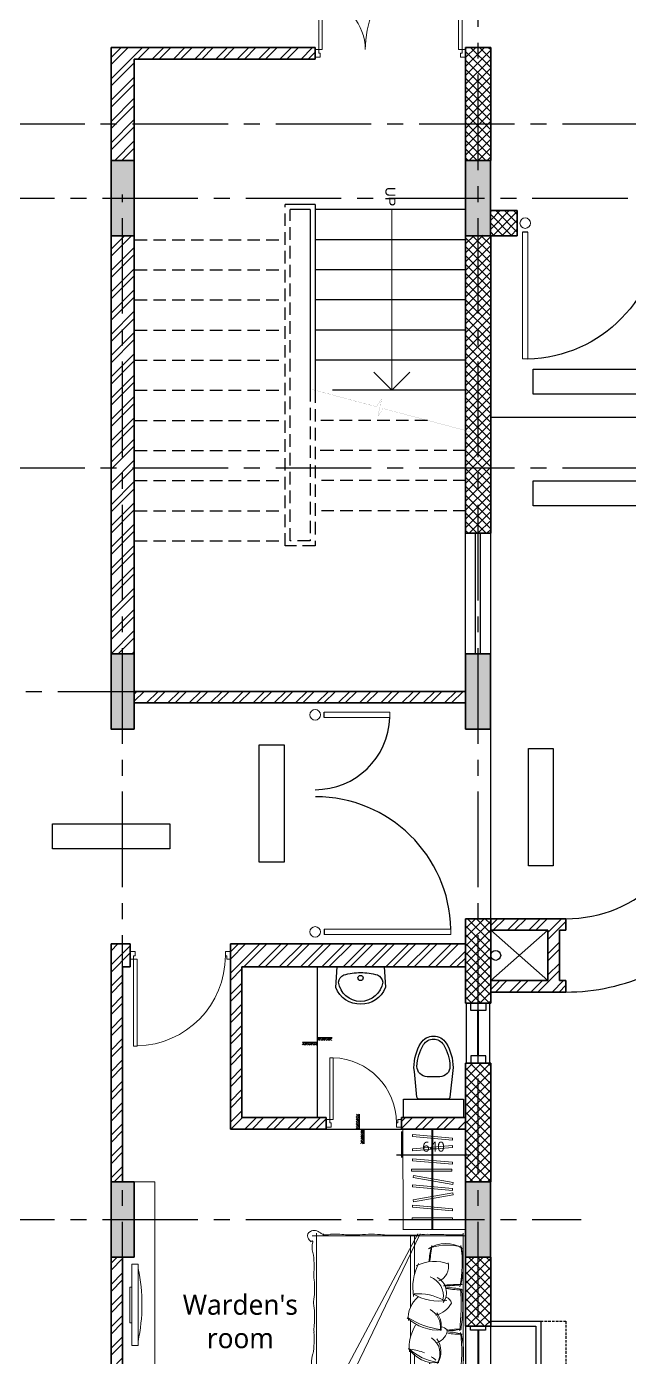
# Model space of a CAD drawing. Header units: millimetres. Extents: x -1107453 to -240403, y -265431 to 143409.
# Drawn here: x -292172 to -286162, y 110728 to 123985 of the extents above; entities that cross this region are included whole.
import ezdxf

# ---------------------------------------------------------------- set-up
doc = ezdxf.new("R2010")
doc.units = ezdxf.units.MM
doc.header["$MEASUREMENT"] = 0
for name, pattern in [('ACAD_ISO05W100', [36, 24, -3, 0, -3, 0, -3, 0, -3]), ('CENTER2', [28.575, 19.05, -3.175, 3.175, -3.175]), ('DASHED2', [0.375, 0.25, -0.125]), ('HIDDEN', [0.375, 0.25, -0.125])]:
    doc.linetypes.add(name, pattern=pattern)
for name, color, linetype in [('A-Anno-Grid Lines', 154, 'Continuous'), ('A-Elevation', 4, 'Continuous'), ('A-Sanitory', 181, 'Continuous'), ('A-Steps', 3, 'Continuous'), ('A-Wall Patt', 8, 'Continuous'), ('A-Window', 4, 'Continuous'), ('Anno_Frames', 7, 'Continuous'), ('elel', 6, 'Continuous'), ('L-ELEV', 6, 'Continuous'), ('S-Conc Patt', 9, 'Continuous')]:
    doc.layers.add(name, color=color, linetype=linetype)
for name, color, linetype, lineweight in [('A-Detail Lines', 8, 'Continuous', 25), ('A-Door', 4, 'Continuous', 9), ('A-Wall Sec', 1, 'Continuous', 30), ('column hatch', 12, 'Continuous', 5), ('FLOOR', 41, 'Continuous', 5), ('S-Concrete', 40, 'Continuous', 30), ('S-Reflected Beam', 60, 'Continuous', 25), ('STAIR', 3, 'Continuous', 9), ('text', 7, 'Continuous', 9)]:
    doc.layers.add(name, color=color, linetype=linetype, lineweight=lineweight)
for name, color, linetype, lineweight, true_color in [('E-LIGHTING', 7, 'Continuous', 25, 0x0000e6), ('frntr', 32, 'Continuous', 15, 0xbd5e00), ('I-Furniture', 7, 'Continuous', 15, 0xc76300)]:
    doc.layers.add(name, color=color, linetype=linetype, lineweight=lineweight, true_color=true_color)
doc.layers.get('Anno_Frames').off()
doc.layers.get('E-LIGHTING').off()
doc.layers.get('S-Reflected Beam').off()
doc.styles.get("Standard").update_dxf_attribs({"font": 'trebuc.ttf'})
doc.dimstyles.new('IIITD_WD_M @ 100', dxfattribs={"dimscale": 100, "dimtxt": 1, "dimasz": 0.25, "dimexe": 0.25, "dimexo": 0.25, "dimgap": 0.3, "dimtad": 1, "dimdec": 0, "dimrnd": 2.5, "dimzin": 0, "dimdsep": 46, "dimtxsty": 'Standard', "dimblk": 'ARCHTICK', "dimcen": 0.2, "dimdle": 0.5, "dimclrd": 8, "dimclre": 254, "dimadec": 0, "dimazin": 0, "dimtfac": 1, "dimtdec": 0, "dimtofl": 0, "dimtmove": 0, "dimatfit": 0, "dimfxl": 100, "dimtolj": 1, "dimtzin": 0, "dimlwd": -1, "dimlwe": -1, "dimarcsym": 0})
pattern_1 = [(45, (-563.64, 4396.156), (-44.194174, 44.194174), []), (135, (-563.64, 4396.156), (-44.194174, -44.194174), [])]
pattern_2 = [(45, (-287454.64, 121983.656), (-44.1942, 44.1942), []), (135, (-287454.64, 121983.656), (-44.1942, -44.1942), [])]

# ---------------------------------------------------------------- blocks, each defined once
blk = doc.blocks.new('ABL_Door_S - 1000 x 2100-11-3 Second Floor Lvl')
at = {"layer": 'A-Door', "color": 5}
for p, q in [((-500, 38), (-450, 38)), ((-500, -38), (-500, 38)), ((-450, 38), (-450, -3)), ((450, 38), (450, -3)), ((500, 38), (450, 38)), ((500, -38), (500, 38)), ((-500, -38), (-465, -38)), ((-465, -3), (-450, -3)), ((-465, -38), (-465, -3)), ((-430, -38), (-465, -38)), ((465, -3), (450, -3)), ((465, -38), (465, -3)), ((500, -38), (465, -38))]:
    blk.add_line(p, q, dxfattribs=at)
at = {"layer": 'A-Door', "color": 5, "lineweight": 18}
for p, q in [((-465, -38), (-465, -903)), ((-430, -38), (-430, -903)), ((-430, -903), (-465, -903))]:
    blk.add_line(p, q, dxfattribs=at)
at = {"layer": 'A-Door'}
blk.add_arc((-450, -2), 900, 271.2981, 359.9894, dxfattribs=at)
blk = doc.blocks.new('ABL_Door_S - 750 x 2100-5-3 Second Floor Lvl')
at = {"layer": 'A-Door', "color": 5, "lineweight": 18}
for p, q in [((-375, 38), (-325, 38)), ((-375, -38), (-375, 38)), ((-325, 38), (-325, -3)), ((325, 38), (325, -3)), ((375, 38), (325, 38)), ((375, -38), (375, 38)), ((-375, -38), (-340, -38)), ((-340, -3), (-325, -3)), ((-340, -38), (-340, -3)), ((-340, -38), (-340, -652)), ((-305, -38), (-340, -38)), ((-305, -38), (-305, -652)), ((340, -3), (325, -3)), ((340, -38), (340, -3)), ((375, -38), (340, -38)), ((-340, -652), (-305, -652))]:
    blk.add_line(p, q, dxfattribs=at)
at = {"layer": 'A-Door', "lineweight": 18}
blk.add_arc((-325, -3), 650, 271.7632, 0, dxfattribs=at)
blk = doc.blocks.new('Win Ven 600')
at = {"layer": 'A-Window', "color": 2, "lineweight": 40}
blk.add_line((511354, 18875), (511804, 18875), dxfattribs=at)
at = {"layer": 'A-Window'}
for points in [[(511279, 18990), (511879, 18990)], [(511279, 18800), (511354, 18800), (511354, 18950), (511279, 18950)], [(511879, 18800), (511804, 18800), (511804, 18950), (511879, 18950)], [(511279, 18760), (511879, 18760)]]:
    blk.add_lwpolyline(points, dxfattribs=at)
blk = doc.blocks.new('DROP')
at = {"layer": 'A-Detail Lines'}
h = blk.add_hatch(dxfattribs=at)
h.set_pattern_fill('ANSI31', color=256, scale=100, angle=-90, style=0)
h.set_pattern_definition([(45, (-30796.783, -8736.205), (8.838835, -8.838835), [])])
h.paths.add_polyline_path([(-46, 0), (-46, -147), (-75, -147), (-75, 0)])
h.paths.add_polyline_path([(0, 147), (0, 0), (-30, 0), (-30, 147)])
for p, q in [((0, 0), (0, 148)), ((-46, -147), (-46, 0))]:
    blk.add_line(p, q, dxfattribs=at)
blk = doc.blocks.new('W 1200')
at = {"layer": 'A-Window', "linetype": 'HIDDEN', "ltscale": 100}
for p, q in [((552588, 7900), (552588, 9150)), ((552838, 7900), (552588, 7900))]:
    blk.add_line(p, q, dxfattribs=at)
at = {"layer": 'A-Window', "color": 2, "lineweight": 40}
for p, q in [((553463, 8720), (553463, 9110)), ((553463, 7990), (553463, 8680))]:
    blk.add_line(p, q, dxfattribs=at)
at = {"layer": 'A-Window', "color": 5}
for points in [[(553338, 7900), (552838, 7900), (552838, 9150)], [(553338, 7950), (552888, 7950), (552888, 9150)]]:
    blk.add_lwpolyline(points, dxfattribs=at)
at = {"layer": 'A-Window'}
for points in [[(553338, 7950), (553338, 9150)], [(553588, 7950), (553588, 9150)], [(553388, 8680), (553388, 8720), (553538, 8720), (553538, 8680), (553388, 8680)]]:
    blk.add_lwpolyline(points, dxfattribs=at)
for points in [[(553388, 9150), (553538, 9150), (553538, 9110), (553388, 9110)], [(553388, 7990), (553538, 7990), (553538, 7950), (553388, 7950)]]:
    blk.add_lwpolyline(points, close=True, dxfattribs=at)
blk = doc.blocks.new('staircase 1 grnd flr')
at = {"layer": 'A-Elevation'}
for p, q in [((1232382, -22558), (1234232, -22558)), ((1232382, -22558), (1232382, -22858)), ((1232432, -22608), (1234219, -22608)), ((1232432, -22608), (1232432, -22808))]:
    blk.add_line(p, q, dxfattribs=at)
at = {"layer": 'A-Elevation', "linetype": 'DASHED2', "ltscale": 500}
for p, q in [((1234219, -22608), (1235732, -22608)), ((1234232, -22558), (1235782, -22558)), ((1235732, -22608), (1235732, -22808)), ((1235782, -22558), (1235782, -22858)), ((1235782, -22858), (1232382, -22858)), ((1235732, -22808), (1232432, -22808))]:
    blk.add_line(p, q, dxfattribs=at)
at = {"layer": 'A-Steps'}
for p, q in [((1232432, -21058), (1232432, -22558)), ((1232732, -21058), (1232732, -22558)), ((1233032, -21058), (1233032, -22558)), ((1233332, -21058), (1233332, -22558)), ((1233632, -21058), (1233632, -22558)), ((1233932, -21058), (1233932, -22558)), ((1234232, -21058), (1234232, -22384))]:
    blk.add_line(p, q, dxfattribs=at)
at = {"layer": 'A-Steps', "linetype": 'DASHED2', "ltscale": 500}
for p, q in [((1234832, -21058), (1234832, -22558)), ((1235132, -21058), (1235132, -22558)), ((1235432, -21058), (1235432, -22558)), ((1234532, -21439), (1234532, -22558)), ((1234832, -22384), (1234832, -22558)), ((1232732, -24358), (1232732, -22858)), ((1233032, -24358), (1233032, -22858)), ((1233332, -24358), (1233332, -22858)), ((1233632, -24358), (1233632, -22858)), ((1233932, -24358), (1233932, -22858)), ((1234232, -24358), (1234232, -22858)), ((1234532, -24358), (1234532, -22858)), ((1234832, -24358), (1234832, -22858)), ((1235132, -24358), (1235132, -22858)), ((1235432, -24358), (1235432, -22858)), ((1235732, -24358), (1235732, -22858))]:
    blk.add_line(p, q, dxfattribs=at)
at = {"layer": 'STAIR', "color": 5, "const_width": 1}
blk.add_lwpolyline([(1234660, -20957), (1234414, -21881), (1234486, -21931), (1234316, -21894), (1234396, -21948), (1234219, -22608)], dxfattribs=at)
at = {"layer": 'text'}
for p, q in [((1234232, -21793), (1234052, -21613)), ((1232432, -21793), (1234232, -21793)), ((1234232, -21793), (1234052, -21974))]:
    blk.add_line(p, q, dxfattribs=at)
at = {"layer": 'text', "insert": (1232205, -21757), "char_height": 100, "width": 515.7, "attachment_point": 1}
blk.add_mtext('{\\fArial|b0|i0|c0|p34;UP}', dxfattribs=at)
blk = doc.blocks.new('Cols Hostel')
at = {"layer": 'S-Conc Patt'}
h = blk.add_hatch(color=256, dxfattribs=at)
h.paths.add_polyline_path([(626562, 5668), (626812, 5668), (626812, 5218), (626562, 5218)])
h.paths.add_polyline_path([(626262, 5668), (626512, 5668), (626512, 5218), (626262, 5218)])
h.paths.add_polyline_path([(610501, 6261), (610751, 6261), (610751, 5811), (610501, 5811)])
h.paths.add_polyline_path([(633755, -13559), (633802, -13804), (633351, -13892), (633303, -13647)])
h.paths.add_polyline_path([(608436, -13975), (608436, -14225), (607987, -14225), (607987, -13975)])
h.paths.add_polyline_path([(639101, 2747), (639347, 2795), (639490, 2059), (639245, 2011)])
h.paths.add_polyline_path([(640105, -2416), (640351, -2368), (640494, -3105), (640248, -3152)])
h.paths.add_polyline_path([(631447, -4099), (631693, -4051), (631836, -4788), (631590, -4835)])
h.paths.add_polyline_path([(630444, 1064), (630689, 1112), (630832, 376), (630587, 328)])
h.paths.add_polyline_path([(608186, 6255), (608436, 6255), (608436, 5505), (608186, 5505)])
h.paths.add_polyline_path([(608186, 995), (608436, 995), (608436, 245), (608186, 245)])
h.paths.add_polyline_path([(608186, -4265), (608436, -4265), (608436, -5015), (608186, -5015)])
h.paths.add_polyline_path([(599366, -4265), (599616, -4265), (599616, -5015), (599366, -5015)])
h.paths.add_polyline_path([(599366, 995), (599616, 995), (599616, 245), (599366, 245)])
h.paths.add_polyline_path([(626561, 11103), (626811, 11103), (626811, 10353), (626561, 10353)])
h.paths.add_polyline_path([(626561, 17051), (626811, 17051), (626811, 16301), (626561, 16301)])
h.paths.add_polyline_path([(626561, 13871), (626811, 13871), (626811, 13121), (626561, 13121)])
h.paths.add_polyline_path([(610451, 11170), (610201, 11170), (610201, 10420), (610451, 10420)])
h.paths.add_polyline_path([(610451, 16301), (610201, 16301), (610201, 17051), (610451, 17051)])
h.paths.add_polyline_path([(610451, 13121), (610201, 13121), (610201, 13871), (610451, 13871)])
h.paths.add_polyline_path([(598411, 9225), (598661, 9225), (598661, 8475), (598411, 8475)])
h.paths.add_polyline_path([(603651, 16801), (603651, 17051), (602901, 17051), (602901, 16801)])
h.paths.add_polyline_path([(602901, 14630), (603151, 14630), (603151, 13880), (602901, 13880)])
h.paths.add_polyline_path([(596931, 9225), (597181, 9225), (597181, 8475), (596931, 8475)])
h.paths.add_polyline_path([(596931, 11170), (597181, 11170), (597181, 10420), (596931, 10420)])
h.paths.add_polyline_path([(602901, 11170), (603151, 11170), (603151, 10420), (602901, 10420)])
h.paths.add_polyline_path([(608436, 11170), (608186, 11170), (608186, 10420), (608436, 10420)])
h.paths.add_polyline_path([(604651, 11170), (604881, 11170), (604881, 10420), (604651, 10420)])
h.paths.add_polyline_path([(639550, 13200), (639796, 13248), (639939, 12512), (639694, 12464)])
h.paths.add_polyline_path([(634799, 10295), (634847, 10050), (634109, 9906), (634061, 10152)])
h.paths.add_polyline_path([(637666, -8396), (637892, -8352), (637980, -8804), (637754, -8848)])
h.paths.add_polyline_path([(636133, -13080), (636180, -13325), (635591, -13440), (635544, -13194)])
h.paths.add_polyline_path([(603151, 9225), (603151, 8995), (602401, 8995), (602401, 9225)])
h.paths.add_polyline_path([(642512, -9792), (642556, -10018), (642110, -10105), (642066, -9879)])
h.paths.add_polyline_path([(638556, -10561), (638600, -10787), (638148, -10875), (638104, -10649)])
h.paths.add_polyline_path([(642096, -7653), (642140, -7878), (641688, -7966), (641644, -7740)])
h.paths.add_polyline_path([(640153, -10027), (640379, -9983), (640465, -10425), (640239, -10468)])
h.paths.add_polyline_path([(640118, -8037), (640162, -8263), (639710, -8351), (639666, -8125)])
h.paths.add_polyline_path([(603151, -11965), (603151, -12195), (602701, -12195), (602701, -11965)])
h.paths.add_polyline_path([(603151, -10130), (602921, -10130), (602921, -9670), (603151, -9670)])
h.paths.add_polyline_path([(599111, -11965), (599111, -12195), (598661, -12195), (598661, -11965)])
h.paths.add_polyline_path([(599112, -9785), (599112, -10015), (598661, -10015), (598661, -9785)])
h.paths.add_polyline_path([(600791, -11735), (601021, -11735), (601021, -12195), (600791, -12195)])
h.paths.add_polyline_path([(601136, -9785), (601136, -10015), (600676, -10015), (600676, -9785)])
h.paths.add_polyline_path([(634937, -3421), (635163, -3377), (635306, -4113), (635080, -4157)])
h.paths.add_polyline_path([(635631, 2073), (635857, 2117), (636000, 1380), (635775, 1336)])
h.paths.add_polyline_path([(634717, 6775), (634674, 7001), (635410, 7144), (635454, 6918)])
h.paths.add_polyline_path([(631992, 11731), (632217, 11775), (632361, 11038), (632135, 10995)])
h.paths.add_polyline_path([(604651, 6255), (604881, 6255), (604881, 5505), (604651, 5505)])
h.paths.add_polyline_path([(639083, -12506), (639131, -12752), (638541, -12866), (638493, -12621)])
h.paths.add_polyline_path([(603152, -13975), (603152, -14225), (602552, -14225), (602552, -13975)])
h.paths.add_polyline_path([(638469, 11008), (638714, 11056), (638857, 10320), (638611, 10272)])
h.paths.add_polyline_path([(606268, -9785), (606268, -10035), (605668, -10035), (605668, -9785)])
h.paths.add_polyline_path([(599161, 5765), (599161, 6015), (598411, 6015), (598411, 5765)])
h.paths.add_polyline_path([(642896, -11765), (642944, -12011), (642503, -12096), (642455, -11851)])
h.paths.add_polyline_path([(606267, -13975), (606267, -14225), (605667, -14225), (605667, -13975)])
h.paths.add_polyline_path([(599113, -13975), (599113, -14225), (598662, -14225), (598662, -13975)])
h.paths.add_polyline_path([(626262, 11911), (626512, 11911), (626512, 11161), (626262, 11161)])
h.paths.add_polyline_path([(626261, 17051), (626511, 17051), (626511, 16301), (626261, 16301)])
h.paths.add_polyline_path([(610751, 16301), (610501, 16301), (610501, 17051), (610751, 17051)])
h.paths.add_polyline_path([(610501, 8731), (610751, 8731), (610751, 7981), (610501, 7981)])
h.paths.add_polyline_path([(626511, 7981), (626261, 7981), (626261, 8731), (626511, 8731)])
h.paths.add_polyline_path([(621251, 11236), (621021, 11236), (621021, 11836), (621251, 11836)])
h.paths.add_polyline_path([(610501, 11911), (610751, 11911), (610751, 11161), (610501, 11161)])
h.paths.add_polyline_path([(615991, 11236), (615761, 11236), (615761, 11836), (615991, 11836)])
h.paths.add_polyline_path([(635329, -8947), (635377, -9193), (634788, -9307), (634740, -9062)])
h.paths.add_polyline_path([(633933, 1743), (634159, 1786), (634302, 1050), (634076, 1006)])
h.paths.add_polyline_path([(604651, 995), (604881, 995), (604881, 245), (604651, 245)])
h.paths.add_polyline_path([(604651, -4265), (604881, -4265), (604881, -5015), (604651, -5015)])
h.paths.add_polyline_path([(626261, 13871), (626511, 13871), (626511, 13121), (626261, 13121)])
h.paths.add_polyline_path([(621021, 13796), (621251, 13796), (621251, 13196), (621021, 13196)])
h.paths.add_polyline_path([(615761, 13796), (615991, 13796), (615991, 13196), (615761, 13196)])
h.paths.add_polyline_path([(610751, 13121), (610501, 13121), (610501, 13871), (610751, 13871)])
h.paths.add_polyline_path([(633692, 12061), (633938, 12109), (634081, 11373), (633835, 11325)])
h.paths.add_polyline_path([(628502, 11052), (628747, 11100), (628891, 10364), (628645, 10316)])
h.paths.add_polyline_path([(596931, 14630), (597181, 14630), (597181, 13880), (596931, 13880)])
h.paths.add_polyline_path([(639922, 11291), (640167, 11338), (640310, 10602), (640064, 10555)])
h.paths.add_polyline_path([(638890, 16600), (639135, 16648), (639278, 15912), (639033, 15864)])
h.paths.add_polyline_path([(633032, 15458), (633277, 15505), (633421, 14769), (633175, 14721)])
h.paths.add_polyline_path([(632948, -9410), (632996, -9656), (632544, -9743), (632497, -9498)])
h.paths.add_polyline_path([(636635, -3091), (636861, -3047), (637004, -3783), (636778, -3827)])
h.paths.add_polyline_path([(639326, 7905), (639374, 7660), (638638, 7516), (638590, 7762)])
h.paths.add_polyline_path([(632930, 6906), (633155, 6950), (633298, 6214), (633073, 6170)])
h.paths.add_polyline_path([(629440, 6228), (629685, 6275), (629828, 5539), (629583, 5491)])
h.paths.add_polyline_path([(620836, 16801), (620836, 17051), (621436, 17051), (621436, 16801)])
h.paths.add_polyline_path([(615576, 16801), (615576, 17051), (616176, 17051), (616176, 16801)])
h.paths.add_polyline_path([(620836, 7981), (620836, 8231), (621436, 8231), (621436, 7981)])
h.paths.add_polyline_path([(615576, 7981), (615576, 8231), (616176, 8231), (616176, 7981)])
h.paths.add_polyline_path([(602401, 5785), (602401, 6015), (603151, 6015), (603151, 5785)])
h.paths.add_polyline_path([(602922, 995), (603152, 995), (603152, 245), (602922, 245)])
h.paths.add_polyline_path([(608436, -9785), (608436, -10035), (607987, -10035), (607987, -9785)])
h.paths.add_polyline_path([(602921, -4265), (603151, -4265), (603151, -5015), (602921, -5015)])
h.paths.add_polyline_path([(632225, 16801), (632225, 17051), (632975, 17051), (632975, 16801)])
at = {"layer": 'S-Concrete', "lineweight": 35}
for points in [[(604651, 11170), (604881, 11170), (604881, 10420), (604651, 10420), (604651, 11170)], [(608436, 11170), (608186, 11170), (608186, 10420), (608436, 10420), (608436, 11170)], [(604651, 6255), (604881, 6255), (604881, 5505), (604651, 5505), (604651, 6255)], [(604651, 995), (604881, 995), (604881, 245), (604651, 245), (604651, 995)]]:
    blk.add_lwpolyline(points, dxfattribs=at)
for points in [[(608186, 6255), (608436, 6255), (608436, 5505), (608186, 5505)], [(608186, 995), (608436, 995), (608436, 245), (608186, 245)]]:
    blk.add_lwpolyline(points, close=True, dxfattribs=at)
blk = doc.blocks.new('GRILL DOOR 2 - 2400')
at = {"layer": 'A-Detail Lines'}
for centre, radius, start, end in [((-446107, 112733), 746, 270, 357.9842), ((-446104, 110566), 1351, 1.2981, 89.9894)]:
    blk.add_arc(centre, radius, start, end, dxfattribs=at)
at = {"layer": 'elel', "lineweight": 18}
for p, q in [((-446017, 112759), (-445361, 112759)), ((-446017, 112707), (-445361, 112707)), ((-445361, 112707), (-445361, 112759)), ((-446017, 110596), (-444753, 110596)), ((-444753, 110596), (-444753, 110544)), ((-446017, 110544), (-444753, 110544))]:
    blk.add_line(p, q, dxfattribs=at)
at = {"layer": 'elel'}
for p, q in [((-446017, 112707), (-446017, 112759)), ((-446017, 110596), (-446017, 110544))]:
    blk.add_line(p, q, dxfattribs=at)
at = {"layer": 'elel', "lineweight": 18}
for centre in [(-446107, 112733), (-446107, 110570)]:
    blk.add_circle(centre, 52.5, dxfattribs=at)
blk = doc.blocks.new('TRHYE363YY5')
at = {"layer": 'A-Detail Lines'}
blk.add_lwpolyline([(-289154, 111433), (-287985, 111433), (-287985, 111184), (-289154, 111184)], close=True, dxfattribs=at)
blk = doc.blocks.new('iron door 1500')
at = {"layer": 'A-Detail Lines'}
blk.add_arc((-444110, 117635), 1351, 0.0106, 88.7019, dxfattribs=at)
at = {"layer": 'elel', "lineweight": 18}
for p, q in [((-444132, 117721), (-444132, 118985)), ((-444079, 118985), (-444132, 118985)), ((-444079, 117721), (-444079, 118985))]:
    blk.add_line(p, q, dxfattribs=at)
at = {"layer": 'elel'}
blk.add_line((-444079, 117721), (-444132, 117721), dxfattribs=at)
at = {"layer": 'elel', "lineweight": 18}
blk.add_circle((-444105, 117631), 52.5, dxfattribs=at)
blk = doc.blocks.new('Big Door Garbage')
at = {"layer": 'A-Door', "color": 5, "lineweight": 18}
for p, q in [((-12550, 128778), (-12500, 128778)), ((-12550, 128703), (-12550, 128778)), ((-12515, 128738), (-12500, 128738)), ((-12515, 128703), (-12515, 128738)), ((-12500, 128778), (-12500, 128738)), ((-11100, 128778), (-11100, 128738)), ((-11050, 128778), (-11100, 128778)), ((-11085, 128738), (-11100, 128738)), ((-11085, 128703), (-11085, 128738)), ((-11050, 128703), (-11050, 128778)), ((-12550, 128703), (-12515, 128703)), ((-12515, 128703), (-12515, 127703)), ((-12480, 128703), (-12515, 128703)), ((-12480, 128703), (-12480, 127703)), ((-11120, 128703), (-11085, 128703)), ((-11120, 128703), (-11120, 128204)), ((-11050, 128703), (-11085, 128703)), ((-11085, 128703), (-11085, 128204)), ((-11085, 128204), (-11120, 128204)), ((-12515, 127703), (-12480, 127703))]:
    blk.add_line(p, q, dxfattribs=at)
at = {"layer": 'A-Door', "lineweight": 18}
for centre, radius, start, end in [((-12553, 128704), 1003, 274.1999, 359.9195), ((-11042, 128706), 508, 180.3496, 261.1807)]:
    blk.add_arc(centre, radius, start, end, dxfattribs=at)
blk = doc.blocks.new('_ArchTick')
at = {"color": 0, "linetype": 'ByBlock', "const_width": 0.15}
blk.add_lwpolyline([(-0.5, -0.5), (0.5, 0.5)], dxfattribs=at)
blk = doc.blocks.new('*D630')
at = {"layer": 'L-ELEV', "color": 254, "transparency": 16777216}
for p, q in [((-288435, 112978), (-288435, 112720)), ((-287795, 112978), (-287795, 112720))]:
    blk.add_line(p, q, dxfattribs=at)
at = {"layer": 'L-ELEV', "color": 8, "transparency": 16777216}
blk.add_line((-288485, 112745), (-287745, 112745), dxfattribs=at)
at = {"layer": 'L-ELEV', "color": 8, "transparency": 16777216, "xscale": 25, "yscale": 25, "zscale": 25, "rotation": 180}
blk.add_blockref('_ArchTick', (-288435, 112745), dxfattribs=at)
at = {"layer": 'L-ELEV', "color": 8, "transparency": 16777216, "xscale": 25, "yscale": 25, "zscale": 25}
blk.add_blockref('_ArchTick', (-287795, 112745), dxfattribs=at)
at = {"layer": 'L-ELEV', "color": 0, "transparency": 16777216, "insert": (-288115, 112826), "char_height": 100, "attachment_point": 5}
blk.add_mtext('\\A1;640', dxfattribs=at)
blk = doc.blocks.new('erwhrw4tyhe3')
at = {"color": 0, "linetype": 'ByBlock'}
blk.add_lwpolyline([(-314530, 117111), (-314349, 117111), (-314349, 116512), (-314530, 116512)], close=True, dxfattribs=at)
for points in [[(-314034, 116616), (-314327, 116647, -0.384412), (-314349, 116671), (-314349, 116951, -0.383904), (-314327, 116976, -0.001434), (-314035, 117006, -0.140641), (-313789, 116937, -0.259738), (-313719, 116811, -0.259738), (-313789, 116686, -0.139471)], [(-314124, 116747), (-314124, 116876, -0.422961), (-314021, 116976, -0.13189), (-313805, 116911, -0.259738), (-313749, 116811, -0.259738), (-313805, 116712, -0.13189), (-314021, 116647, -0.422961)]]:
    blk.add_lwpolyline(points, format="xyb", close=True, dxfattribs=at)
blk = doc.blocks.new('basin13_pl')
for points in [[(-412, -2, -0.32431), (-229, 275, -0.074195), (-226, 276), (0, 262), (0, -262), (-223, -275, -0.082611), (-232, -273, -0.313325), (-412, -2)], [(-382, 1, -0.373947), (-169, 245, -0.252869), (-89, 186, -0.078211), (-63, 1, -0.070813), (-89, -186, -0.2542), (-169, -244, -0.371653), (-382, 1)]]:
    blk.add_lwpolyline(points, format="xyb", close=True)
at = {"lineweight": -2}
blk.add_circle((-122, 1), 28.8, dxfattribs=at)
blk = doc.blocks.new('A$C7C0B6226')
at = {"layer": 'I-Furniture', "linetype": 'Continuous'}
for p, q in [((-624, -1001), (-625, 0)), ((-625, 0), (0, 0)), ((-336, -1001), (-336, 0)), ((-326, -1001), (-326, 0)), ((0, 0), (0, -1001)), ((0, -1001), (-625, -1001))]:
    blk.add_line(p, q, dxfattribs=at)
for points in [[(-531, -76), (-132, -111), (-131, -91), (-529, -56)], [(-531, -198), (-132, -163), (-131, -183), (-529, -218)], [(-531, -316), (-132, -351), (-131, -331), (-529, -297)], [(-538, -421), (-138, -421), (-138, -401), (-538, -401)], [(-522, -483), (-128, -552), (-125, -533), (-518, -463)], [(-531, -576), (-132, -611), (-131, -591), (-529, -556)], [(-522, -706), (-128, -637), (-125, -656), (-518, -726)], [(-531, -780), (-132, -815), (-131, -795), (-529, -760)], [(-532, -884), (-132, -884), (-132, -904), (-532, -904)]]:
    blk.add_lwpolyline(points, close=True, dxfattribs=at)
blk = doc.blocks.new('A$C52E23077')
at = {"layer": 'I-Furniture'}
blk.add_lwpolyline([(23, -583), (85, -583), (85, 227), (23, 227)], close=True, dxfattribs=at)
at = {"layer": 'I-Furniture', "linetype": 'ByBlock'}
blk.add_lwpolyline([(3, 0), (2, -356), (23, -356), (24, 0)], close=True, dxfattribs=at)
blk.add_arc((-1595, -177), 1719, 347.7599, 12.1509, dxfattribs=at)
blk = doc.blocks.new('A$C78595E55')
at = {"layer": 'I-Furniture', "linetype": 'ByBlock'}
for p, q in [((1486, 1501), (-44, 1501)), ((0, 1528), (0, 0)), ((1010, 1521), (211, 24)), ((1034, 1521), (294, -12)), ((936, 1501), (936, 792)), ((977, 1501), (977, 1118)), ((1462, 1528), (1462, -18)), ((936, 659), (936, 495)), ((936, 355), (936, 11)), ((977, 323), (977, 11)), ((1486, 11), (-44, 11))]:
    blk.add_line(p, q, dxfattribs=at)
at = {"layer": 'I-Furniture', "color": 0, "linetype": 'ByBlock'}
for points in [[(516, 1520, -0.037552), (289, 1512)], [(1458, 1511, 0.015571), (1313, 1513, 0.00267), (1131, 1517, 0.058958), (1021, 1511, -0.038458), (923, 1509, 0.025508), (800, 1509, -0.039412), (636, 1515, 0.016498), (516, 1520)]]:
    blk.add_lwpolyline(points, format="xyb", dxfattribs=at)
for centre, radius, start, end in [((-41, 1501), 49.2, 114.6552, 197.0582), ((13, 1530), 110, 203.7061, 231.956), ((-21, 1471), 84.4, 45.7841, 118.7213), ((70, 1562), 43.7, 223.7565, 271.4444), ((61, 1526), 12.7, 271.2179, 324.8174), ((89, 1756), 245, 263.4858, 281.9131), ((191, 685), 834, 83.2091, 93.5535), ((-46, 1443), 8.27, 344.9596, 174.6286), ((143, 1392), 188, 164.9987, 197.1808), ((-767, 1200), 743, 2.2076, 10.5557), ((1777, 1221), 655, 165.3177, 177.3751), ((1299, 883), 527, 73.9263, 107.1409), ((557, 1214), 905, 347.2408, 11.1902), ((-487, 1194), 464, 353.6093, 4.3253), ((1487, 988), 527, 153.0538, 189.663), ((1176, 839), 408, 69.3026, 116.5026), ((1163, 1195), 153, 291.4295, 14.3652), ((817, 1120), 844, 178.4894, 183.9035), ((-885, 975), 865, 353.022, 5.8193), ((1129, 937), 166, 324.1671, 63.8421), ((1282, 2203), 1199, 269.1536, 277.5533), ((1294, 160), 825, 79.5301, 89.934), ((285, 790), 1173, 349.1717, 8.8688), ((121, 828), 153, 164.3238, 176.5797), ((121, 847), 153, 183.4203, 195.6762), ((-885, 700), 865, 354.1807, 6.978), ((1180, 686), 266, 128.7278, 185.6813), ((1220, 1350), 498, 238.6542, 279.1977), ((1122, 960), 257, 285.4018, 329.7122), ((1261, 813), 85.6, 12.1757, 68.3207), ((1205, 993), 429, 225.5269, 275.813), ((1038, 609), 205, 346.3296, 38.0812), ((621, 562), 647, 175.5439, 181.7242), ((-767, 477), 744, 356.5835, 5.0474), ((1346, 389), 423, 148.1221, 185.9522), ((1156, 581), 149, 289.1335, 355.0933), ((1237, 525), 71.6, 30.1134, 85.8974), ((1294, -41), 586, 75.3434, 88.3876), ((1289, 1351), 795, 271.8337, 280.6945), ((-767, 461), 743, 349.4443, 357.7924), ((1014, 349), 226, 328.6569, 34.6491), ((640, 329), 826, 344.9748, 13.7789), ((271, 231), 322, 162.8908, 195.8656), ((1182, 553), 316, 212.3262, 277), ((-79, 128), 42.7, 304.1356, 19.7689), ((61, 126), 12.7, 35.1826, 88.7821), ((1845, 287), 721, 184.2269, 193.5763), ((-41, 36), 49.2, 162.9418, 245.3448), ((13, 6), 110, 128.044, 156.2939), ((-21, 65), 84.4, 241.2787, 314.2159), ((70, -26), 43.7, 88.5556, 136.2435), ((127, -381), 409, 84.9955, 99.2301), ((180, -87), 115, 49.6771, 98.9204), ((328, 152), 167, 243.8724, 272.0368), ((341, 137), 153, 267.3508, 296.953), ((505, -266), 283, 87.672, 109.3936), ((512, 1812), 1813, 270.2505, 274.0312), ((761, -1032), 1043, 87.6419, 96.6698), ((865, 1213), 1205, 267.0776, 272.9224), ((963, -631), 642, 84.4085, 93.218), ((1102, 466), 465, 260.4669, 273.9633), ((868, 17050), 17050, 270.8957, 271.5076), ((1296, 796), 695, 257.3175, 281.7435), ((1358, 2348), 2342, 268.9884, 272.5567)]:
    blk.add_arc(centre, radius, start, end, dxfattribs=at)
at = {"layer": 'I-Furniture', "linetype": 'ByBlock'}
for centre, radius, start, end in [((1290, 1115), 310, 57.51, 123.8336), ((-4281, 2036), 5466, 351.7812, 353.3958), ((325, 1232), 1128, 347.8698, 8.7941), ((1066, 906), 198, 348.0413, 70.8342), ((1455, -1303), 2321, 90.1063, 94.3312), ((1432, 1718), 753, 259.589, 272.0447), ((-802, 818), 2244, 353.3146, 4.0301), ((1012, 401), 525, 61.0456, 94.1497), ((1321, 1309), 744, 237.3804, 263.3034), ((1038, 594), 198, 353.1541, 62.0001), ((1424, -15), 588, 87.8261, 101.4767), ((1419, 1116), 594, 259.1667, 273.123), ((-146, 346), 1594, 351.3474, 6.9362), ((1043, 330), 187, 329.3706, 56.8919), ((1283, 766), 530, 227.3201, 261.4624), ((885, -98), 473, 66.2982, 83.8539), ((885, -98), 473, 49.9508, 56.951), ((221, 100), 927, 0.5029, 8.0813), ((1282, 1638), 1524, 264.0935, 276.4707)]:
    blk.add_arc(centre, radius, start, end, dxfattribs=at)
blk = doc.blocks.new('Grid Girls Hostel')
at = {"layer": 'A-Anno-Grid Lines', "linetype": 'CENTER2', "ltscale": 50}
for p, q in [((520466, -13007.2), (520466, 25744.1)), ((507018.2, 14602.3), (539568.2, 14602.3)), ((506718.2, 13861.8), (540731.8, 13861.8)), ((516921, -13007.2), (516921, 13896.8)), ((507018.2, 11172.3), (539568.2, 11172.3)), ((506272.7, 8946.8), (517953.5, 8946.8)), ((506718.2, 3686.8), (521493.2, 3686.8))]:
    blk.add_line(p, q, dxfattribs=at)

msp = doc.modelspace()

# ---------------------------------------------------------------- hatches: boundary and pattern name
at = {"layer": 'A-Wall Patt'}
h = msp.add_hatch(dxfattribs=at)
h.set_pattern_fill('ANSI32', color=256, scale=400, angle=360, style=0)
h.set_pattern_definition([(45, (-291330.1, 117737.6), (-106.066, 106.066), []), (45, (-291259.4, 117737.6), (-106.066, 106.066), [])])
h.paths.add_polyline_path([(-291100.1, 121902.6), (-291330.1, 121902.6), (-291330.1, 117737.6), (-291100.1, 117737.6)])
h.paths.add_polyline_path([(-291330.1, 122652.6), (-291100.1, 122652.6), (-291100.1, 123662.6), (-290249.7, 123662.6), (-290249.7, 123777.6), (-291330.1, 123777.6)])
h.paths.add_polyline_path([(-289295.1, 123662.6), (-289295.1, 123777.6), (-290249.7, 123777.6), (-290249.7, 123662.6)])
h = msp.add_hatch(dxfattribs=at)
h.set_pattern_fill('ANSI37', color=256, scale=500, style=0)
h.set_pattern_definition(pattern_2)
h.paths.add_polyline_path([(-287545.1, 123777.6), (-287795.1, 123777.6), (-287795.1, 122652.5), (-287545.1, 122652.5)])
h = msp.add_hatch(dxfattribs=at)
h.set_pattern_fill('ANSI37', color=256, scale=500, style=0)
h.set_pattern_definition(pattern_1)
h.paths.add_polyline_path([(-287280.1, 122152.6), (-287545.1, 122152.6), (-287545.1, 121902.6), (-287280.1, 121902.6)])
h = msp.add_hatch(dxfattribs=at)
h.set_pattern_fill('ANSI37', color=256, scale=500, style=0)
h.set_pattern_definition(pattern_2)
h.paths.add_polyline_path([(-287545.1, 121907.6), (-287795.1, 121902.6), (-287795.1, 118937.6), (-287545.1, 118937.6)])
h = msp.add_hatch(dxfattribs=at)
h.set_pattern_fill('ANSI32', color=256, scale=400, angle=360, style=0)
h.set_pattern_definition([(45, (-563.64, 4396.16), (-106.06602, 106.06602), []), (45, (-492.93, 4396.16), (-106.06602, 106.06602), [])])
h.paths.add_polyline_path([(-287795.1, 117362.6), (-290249.7, 117362.6), (-290249.7, 117247.6), (-287795.1, 117247.6)])
h.paths.add_polyline_path([(-290249.7, 117362.6), (-291100.1, 117362.6), (-291100.1, 117247.6), (-290249.7, 117247.6)])
h = msp.add_hatch(dxfattribs=at)
h.set_pattern_fill('ANSI32', color=256, scale=400, angle=360, style=0)
h.set_pattern_definition([(45, (-808153.28, 108415.78), (-106.066017, 106.066017), []), (45, (-808082.57, 108415.78), (-106.066017, 106.066017), [])])
h.paths.add_polyline_path([(-287545.1, 109222.6), (-287545.1, 109472.6, -0.0000557), (-287545.1, 109472.6), (-287545.1, 109722.6), (-286975.1, 109722.6), (-286975.1, 109222.6)], flags=17)
h.paths.add_polyline_path([(-287545.1, 114482.6), (-287545.1, 114732.6, -0.0001058), (-287545.1, 114732.6), (-287545.1, 114982.6), (-286975.1, 114982.6), (-286975.1, 114482.6)], flags=17)
h.paths.add_polyline_path([(-287794.4, 105777.6), (-287794.4, 106467.6), (-287795.1, 106467.6), (-287795.1, 105777.6)])
h.paths.add_polyline_path([(-287794.4, 107217.6), (-287794.4, 108397.6), (-287795.1, 108397.6), (-287795.1, 107607.6), (-288475.1, 107607.6), (-288475.1, 107492.6), (-287795.1, 107492.6), (-287795.1, 107217.6)])
h.paths.add_polyline_path([(-287544.4, 109837.6), (-287544.4, 109107.6), (-286795.1, 109107.6), (-286795.1, 109222.6), (-286860.1, 109222.6), (-286860.1, 109722.6), (-286795.1, 109722.6), (-286795.1, 109837.6)])
h.paths.add_polyline_path([(-287794.4, 111037.6), (-287794.4, 111727.6), (-287795.1, 111727.6), (-287795.1, 111037.6)])
h.paths.add_polyline_path([(-287794.4, 112477.6), (-287794.4, 113657.6), (-287795.1, 113657.6), (-287795.1, 113117.6), (-288435.4, 113117.6), (-288435.4, 113002.6), (-287795.1, 113002.6), (-287795.1, 112477.6)])
h.paths.add_polyline_path([(-287544.4, 115097.6), (-287544.4, 114367.6), (-286795.1, 114367.6), (-286795.1, 114482.6), (-286860.1, 114482.6), (-286860.1, 114982.6), (-286795.1, 114982.6), (-286795.1, 115097.6)])
h.paths.add_polyline_path([(-287794.4, 114847.6), (-290140.1, 114847.6), (-290140.1, 113002.6), (-289185.4, 113002.6), (-289185.4, 113117.6), (-290025.1, 113117.6), (-290025.1, 114617.6), (-287795.1, 114617.6), (-287795.1, 114257.6), (-287794.4, 114257.6)])
h.paths.add_polyline_path([(-287795.1, 114867.6), (-287794.4, 114867.6), (-287794.4, 115097.6), (-287795.1, 115097.6)])
h.paths.add_polyline_path([(-291330.1, 112477.6), (-291215.1, 112477.6), (-291215.1, 114617.6), (-291140.1, 114617.6), (-291140.1, 114847.6), (-291330.1, 114847.6)])
h.paths.add_polyline_path([(-291330.1, 107217.6), (-291215.1, 107217.6), (-291215.1, 108242.6), (-290140.1, 108242.6), (-290140.1, 107492.6), (-289225.1, 107492.6), (-289225.1, 107607.6), (-290025.1, 107607.6), (-290025.1, 109107.6), (-287795.1, 109107.6), (-287795.1, 108997.6), (-287794.4, 108997.6), (-287794.4, 109837.6), (-287795.1, 109837.6), (-287795.1, 109222.6), (-290140.1, 109222.6), (-290140.1, 108472.6), (-291215.1, 108472.6), (-291215.1, 111727.6), (-291330.1, 111727.6)])
h = msp.add_hatch(dxfattribs=at)
h.set_pattern_fill('ANSI37', color=256, scale=500, style=0)
h.set_pattern_definition(pattern_1)
h.paths.add_polyline_path([(-287545.1, 106467.6), (-287795.1, 106467.6), (-287795.1, 105777.6), (-287545.1, 105777.6)])
h.paths.add_polyline_path([(-287795.1, 107217.6), (-287545.1, 107217.6), (-287545.1, 108397.6), (-287795.1, 108397.6)])
h.paths.add_polyline_path([(-287795.1, 108997.6), (-287545.1, 108997.6), (-287545.1, 109472.6, -0.0000557), (-287545.1, 109472.6), (-287545.1, 109837.6), (-287795.1, 109837.6)])
h.paths.add_polyline_path([(-287795.1, 111037.6), (-287545.1, 111037.6), (-287545.1, 111727.6), (-287795.1, 111727.6)])
h.paths.add_polyline_path([(-287795.1, 112477.6), (-287545.1, 112477.6), (-287545.1, 113657.6), (-287795.1, 113657.6)])
h.paths.add_polyline_path([(-287795.1, 115097.6), (-287795.1, 114257.6), (-287545.1, 114257.6), (-287545.1, 114732.6, -0.0001058), (-287545.1, 114732.6), (-287545.1, 115097.6)])

# ---------------------------------------------------------------- linework, layer by layer
at = {"layer": 'A-Detail Lines', "ltscale": 15}
for p, q in [((-287545.1, 114982.6), (-286975.1, 114482.6)), ((-287545.1, 114482.6), (-286975.1, 114982.6))]:
    msp.add_line(p, q, dxfattribs=at)
at = {"layer": 'A-Detail Lines'}
for points in [[(-287122.2, 119458.7), (-285953, 119458.7), (-285953, 119210.3), (-287122.2, 119210.3)], [(-287169.2, 115625.6), (-287169.2, 116794.7), (-286920.8, 116794.7), (-286920.8, 115625.6)]]:
    msp.add_lwpolyline(points, close=True, dxfattribs=at)
msp.add_circle((-287495.1, 114732.6), 50, dxfattribs=at)
at = {"layer": 'A-Elevation'}
for p, q in [((-289275.1, 114617.6), (-289275.1, 113117.6)), ((-289185.4, 113002.6), (-288435.4, 113002.6))]:
    msp.add_line(p, q, dxfattribs=at)
at = {"layer": 'A-Steps'}
for p, q in [((-285480.1, 120090.7), (-287545.1, 120090.7)), ((-287546.6, 116987.6), (-287546.6, 115097.6))]:
    msp.add_line(p, q, dxfattribs=at)
for radius, end in [(1315, 0.00126), (2045, 294.62214)]:
    msp.add_arc((-286795.1, 116412.6), radius, 270, end, dxfattribs=at)
at = {"layer": 'A-Wall Sec', "lineweight": 35}
for p, q in [((-291330.1, 123777.6), (-289295.1, 123777.6)), ((-291330.1, 122652.6), (-291330.1, 123777.6)), ((-289295.1, 123662.6), (-289295.1, 123777.6)), ((-287795.1, 123777.6), (-287545.1, 123777.6)), ((-287795.1, 122652.6), (-287795.1, 123777.6)), ((-287545.1, 122652.6), (-287545.1, 123777.6)), ((-291100.1, 123662.6), (-289295.1, 123662.6)), ((-291100.1, 122652.6), (-291100.1, 123662.6)), ((-287280.1, 122152.6), (-287545.1, 122152.6)), ((-287280.1, 121902.6), (-287280.1, 122152.6)), ((-291330.1, 117737.6), (-291330.1, 121902.6)), ((-291100.1, 117737.6), (-291100.1, 121902.6)), ((-287795.1, 118937.6), (-287795.1, 121902.6)), ((-287545.1, 118937.6), (-287545.1, 121907.6)), ((-287280.1, 121902.6), (-287545.1, 121902.6)), ((-287795.1, 118937.6), (-287545.1, 118937.6)), ((-291100.1, 117362.6), (-287795.1, 117362.6)), ((-291100.1, 117247.6), (-287795.1, 117247.6)), ((-287795.1, 115097.6), (-287795.1, 114257.6)), ((-286795.1, 115097.6), (-287795.1, 115097.6)), ((-287545.1, 114257.6), (-287545.1, 115097.6)), ((-286795.1, 114982.6), (-286795.1, 115097.6)), ((-287545.1, 114982.6), (-286975.1, 114982.6)), ((-286975.1, 114982.6), (-286975.1, 114482.6)), ((-286860.1, 114982.6), (-286795.1, 114982.6)), ((-286860.1, 114482.6), (-286860.1, 114982.6)), ((-291330.1, 114847.6), (-291330.1, 112477.6)), ((-291140.1, 114847.6), (-291330.1, 114847.6)), ((-291140.1, 114617.6), (-291140.1, 114847.6)), ((-287795.1, 114847.6), (-290140.1, 114847.6)), ((-290140.1, 114847.6), (-290140.1, 113002.6)), ((-291215.1, 114617.6), (-291215.1, 112477.6)), ((-291215.1, 114617.6), (-291140.1, 114617.6)), ((-290025.1, 114617.6), (-287795.1, 114617.6)), ((-290025.1, 113117.6), (-290025.1, 114617.6)), ((-286975.1, 114482.6), (-287545.1, 114482.6)), ((-286795.1, 114482.6), (-286860.1, 114482.6)), ((-286795.1, 114367.6), (-286795.1, 114482.6)), ((-287545.1, 114367.6), (-286795.1, 114367.6)), ((-287795.1, 114257.6), (-287545.1, 114257.6)), ((-287545.1, 113657.6), (-287795.1, 113657.6)), ((-287795.1, 113657.6), (-287795.1, 112477.6)), ((-287545.1, 112477.6), (-287545.1, 113657.6)), ((-289185.4, 113117.6), (-290025.1, 113117.6)), ((-289185.4, 113117.6), (-289185.4, 113002.6)), ((-287795.1, 113117.6), (-288435.4, 113117.6)), ((-288435.4, 113117.6), (-288435.4, 113002.6)), ((-289185.4, 113002.6), (-290140.1, 113002.6)), ((-288435.4, 113002.6), (-287795.1, 113002.6)), ((-291330.1, 111727.6), (-291330.1, 107217.6)), ((-291215.1, 111727.6), (-291215.1, 108472.6)), ((-287795.1, 111727.6), (-287795.1, 111037.6)), ((-287545.1, 111037.6), (-287545.1, 111727.6)), ((-287795.1, 111037.6), (-287545.1, 111037.6))]:
    msp.add_line(p, q, dxfattribs=at)
at = {"layer": 'A-Window'}
for p, q in [((-287795.1, 117737.6), (-287795.1, 118937.6)), ((-287545.1, 117737.6), (-287545.1, 118937.6))]:
    msp.add_line(p, q, dxfattribs=at)
at = {"layer": 'elel'}
for p, q in [((-287695.1, 117737.6), (-287695.1, 118937.6)), ((-287645.1, 117737.6), (-287645.1, 118937.6))]:
    msp.add_line(p, q, dxfattribs=at)
at = {"layer": 'I-Furniture'}
for q in [(-291215.1, 112477.6), (-290895.1, 110197.6)]:
    msp.add_line((-290895.1, 112477.6), q, dxfattribs=at)

# ---------------------------------------------------------------- block references
at = {"layer": 'A-Detail Lines', "rotation": 180}
msp.add_blockref('Big Door Garbage', (-300345.1, 252460.4), dxfattribs=at)
at = {"layer": 'A-Detail Lines', "xscale": -1, "rotation": 180}
msp.add_blockref('iron door 1500', (156904.1, 239659.1), dxfattribs=at)
at = {"layer": 'A-Detail Lines'}
msp.add_blockref('GRILL DOOR 2 - 2400', (156811.9, 4396.2), dxfattribs=at)
at = {"layer": 'A-Door'}
msp.add_blockref('ABL_Door_S - 1000 x 2100-11-3 Second Floor Lvl', (-290640.1, 114732.6), dxfattribs=at)
at = {"layer": 'A-Door', "xscale": -1, "rotation": 180}
msp.add_blockref('ABL_Door_S - 750 x 2100-5-3 Second Floor Lvl', (-288810.4, 113060.1), dxfattribs=at)
at = {"layer": 'A-Sanitory', "ltscale": 0.5, "xscale": 0.9000000000232828, "yscale": 0.8999999999941792, "zscale": 0.9, "rotation": 90}
msp.add_blockref('basin13_pl', (-288841.5, 114617.6), dxfattribs=at)
at = {"layer": 'A-Sanitory', "ltscale": 0.5, "rotation": 90}
msp.add_blockref('erwhrw4tyhe3', (-171303.8, 427648.1), dxfattribs=at)
at = {"layer": 'A-Wall Patt', "linetype": 'Continuous', "rotation": 270}
msp.add_blockref('staircase 1 grnd flr', (-266737.4, 1354594.6), dxfattribs=at)
at = {"layer": 'Anno_Frames'}
for p in [(2031.9, 9140.9), (-2760.6, 4608.9)]:
    msp.add_blockref('TRHYE363YY5', p, dxfattribs=at)
at = {"layer": 'Anno_Frames', "rotation": 90}
msp.add_blockref('TRHYE363YY5', (-178418.9, 404813.8), dxfattribs=at)
at = {"layer": 'column hatch'}
for name, p, rotation in [('Win Ven 600', (-268794.6, -397621.2), 90), ('W 1200', (265792.7, 118987.9), 180)]:
    msp.add_blockref(name, p, dxfattribs=dict(at, rotation=rotation))
at = {"layer": 'E-LIGHTING'}
msp.add_blockref('A$C7C0B6226', (-287795.1, 113002.6), dxfattribs=at)
at = {"layer": 'FLOOR', "linetype": 'ACAD_ISO05W100', "xscale": -1}
for p, rotation in [((-289275.1, 113913.3), 270), ((-288810.4, 113002.6), 180)]:
    msp.add_blockref('DROP', p, dxfattribs=dict(at, rotation=rotation))
at = {"layer": 'frntr'}
msp.add_blockref('A$C78595E55', (-289281, 110436.2), dxfattribs=at)
at = {"layer": 'I-Furniture'}
msp.add_blockref('A$C52E23077', (-291146.1, 111427.9), dxfattribs=at)
at = {"layer": 'S-Concrete'}
msp.add_blockref('Grid Girls Hostel', (-808136.1, 108415.8), dxfattribs=at)
at = {"layer": 'S-Reflected Beam'}
msp.add_blockref('Cols Hostel', (-895981.5, 111482.3), dxfattribs=at)

# ---------------------------------------------------------------- texts
at = {"layer": 'text', "lineweight": 35, "insert": (-290041.4, 111084.4), "char_height": 200, "width": 1506.419, "attachment_point": 5}
msp.add_mtext("Warden's room", dxfattribs=at)

# ---------------------------------------------------------------- dimensions: what is measured, and where the dimension line sits
at = {"layer": 'L-ELEV'}
dim = msp.add_linear_dim(base=(-287795.1, 112744.7), p1=(-288435.4, 113002.6), p2=(-287795.1, 113002.6), dimstyle='IIITD_WD_M @ 100', override={"dimfxl": 0.18}, dxfattribs=at)
dim.commit()
dim.dimension.update_dxf_attribs({"geometry": '*D630', "text_midpoint": (-288115.3, 112825.7)})

doc.saveas('drawing.dxf')
